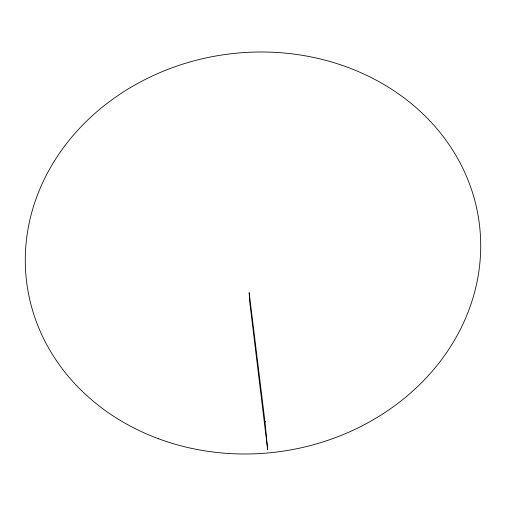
<?xml version="1.0" encoding="UTF-8"?>
<svg xmlns="http://www.w3.org/2000/svg" width="506" height="506" viewBox="0 0 506 506"><rect width="100%" height="100%" fill="white"/><g stroke="black" fill="none" stroke-linecap="round" stroke-linejoin="round"><path stroke-width="0.76" d="M265.005 422.023L249.154 292.62L249.781 302.443L267.687 449.942L264.929 420.941L265.005 422.023M158.479 438.74A228.219 200.427 -8 0 0 479.669 226.65A228.219 200.427 -8 0 0 120.839 93.597A228.219 200.427 -8 0 0 158.479 438.74"/></g></svg>
